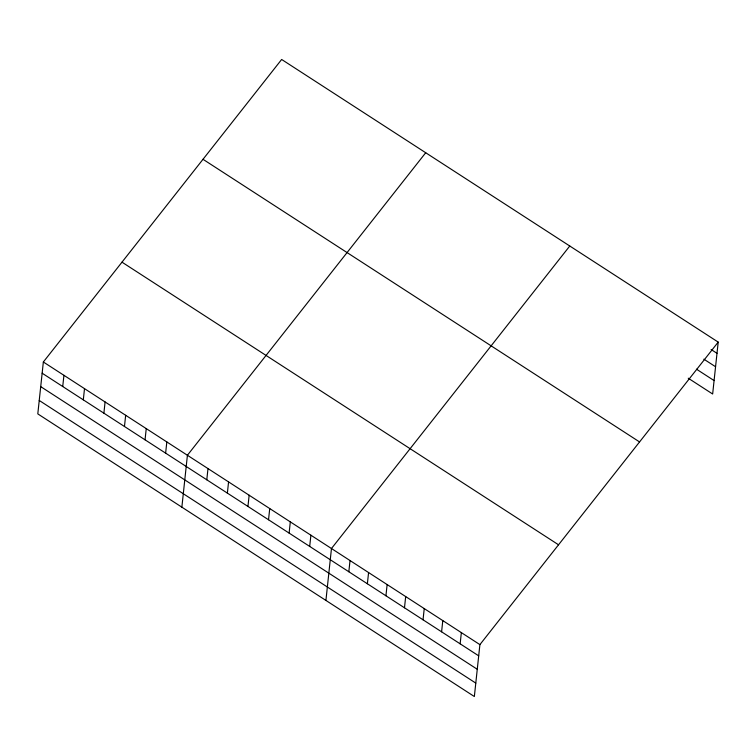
<?xml version="1.0" encoding="UTF-8"?>
<svg xmlns="http://www.w3.org/2000/svg" width="756" height="756" viewBox="0 0 756 756"><rect width="100%" height="100%" fill="white"/><g stroke="black" fill="none" stroke-linecap="round" stroke-linejoin="round"><path stroke-width="1.13" d="M43.347 361.992L37.8 413.891L474.352 696.531L479.899 644.622L718.2 342.109L281.648 59.469L43.347 361.992L479.899 644.622M62.729 386.524L63.929 375.316M83.311 399.848L84.511 388.641M103.893 413.173L105.084 401.956M124.466 426.497L125.666 415.28M145.048 439.822L146.248 428.605M165.63 453.146L166.83 441.929M181.865 507.163L187.412 455.254L425.713 152.74M206.794 479.795L207.994 468.578M227.376 493.12L228.567 481.903M247.949 506.444L249.149 495.227M268.531 519.769L269.731 508.552M289.113 533.093L290.313 521.876M309.695 546.418L310.896 535.201M325.921 600.434L331.468 548.525L569.769 246.012M348.828 571.753L350.028 560.536M367.378 583.764L368.578 572.557M385.938 595.775L387.129 584.568M404.488 607.786L405.688 596.578M423.039 619.797L424.239 608.589M441.599 631.808L442.789 620.6M460.149 643.828L461.349 632.611M718.2 342.109L712.653 394.008L688.243 378.208M711.141 349.527L717 353.317M703.845 359.166L715.563 366.745M696.512 369.202L714.089 380.58M203.005 159.299L639.557 441.939M121.99 262.162L558.542 544.793M42.147 373.199L478.699 655.839M40.711 386.628L477.263 669.268M39.236 400.463L475.789 683.103"/></g></svg>
